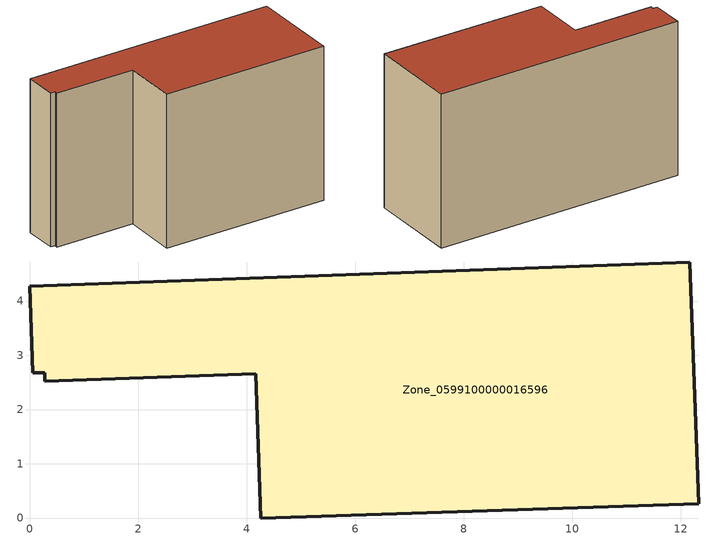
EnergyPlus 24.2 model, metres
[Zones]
Zone_0599100000016596
 floor ground (C_G): 0.27,2.52 0.28,2.68 0.05,2.67 0,4.27 12.17,4.72 12.32,0.26 4.26,0 4.17,2.66 z0
 wall outside (C_F): 4.26,0 12.32,0.26 12.17,4.72 0,4.27 0.05,2.67 0.28,2.68 0.27,2.52 4.17,2.66 4.26,0 z0:7.47
 roof outside (C_R): 0.28,2.68 0.27,2.52 4.17,2.66 4.26,0 12.32,0.26 12.17,4.72 0,4.27 0.05,2.67 z7.47
[BUILDING]
Pand.0599100000016596: North Axis=0; Terrain=City; Loads Convergence Tolerance Value=0.04; Temperature Convergence Tolerance Value=0.4; Solar Distribution=FullExterior; Maximum Number of Warmup Days=25; Minimum Number of Warmup Days=1
[Site:Location]
Rotterdam.The.Hague.AP_ZH_NLD Design_Conditions: Latitude=51.96; Longitude=4.45; Time Zone=1; Elevation=-4.5
[SITE:GROUNDTEMPERATURE:BUILDINGSURFACE]
18, 18, 18, 18, 18, 18, 18, 18, 18, 18, 18, 18
[MATERIAL] Thermal Absorptance=0.9; Solar Absorptance=0.7; Visible Absorptance=0.7
Name | Roughness | Thickness | Conductivity | Density | Specific Heat
G.TI.1946 | MediumSmooth | 0.15 | 1 | 540 | 1210
F.TI.1946 | Rough | 0.3 | 0.857143 | 1920 | 840
R.TI.1946 | MediumRough | 0.2 | 0.1 | 1500 | 1000
[CONSTRUCTION]
C_G: G.TI.1946
C_F: F.TI.1946
C_R: R.TI.1946
[ZONE]
Zone_0599100000016596: Type=1; Multiplier=1; Ceiling Height=Autocalculate; Volume=Autocalculate; Floor Area=autocalculate; Part of Total Floor Area=Yes
[ZONEINFILTRATION:DESIGNFLOWRATE]
Infil_Zone_0599100000016596: Zone or ZoneList or Space or SpaceList=Zone_0599100000016596; Schedule=AlwaysOn; Design Flow Rate Calculation Method=Flow/Area; Flow Rate per Floor Area=0.003; Constant Term Coefficient=1; Temperature Term Coefficient=0; Velocity Term Coefficient=0; Velocity Squared Term Coefficient=0
[HVACTEMPLATE:ZONE:IDEALLOADSAIRSYSTEM]
Zone_0599100000016596: Maximum Heating Supply Air Temperature=50; Minimum Cooling Supply Air Temperature=13; Maximum Heating Supply Air Humidity Ratio=0.0156; Minimum Cooling Supply Air Humidity Ratio=0.0077; Heating Limit=NoLimit; Cooling Limit=NoLimit; Dehumidification Control Type=ConstantSensibleHeatRatio; Cooling Sensible Heat Ratio=0.7; Dehumidification Setpoint=60; Humidification Control Type=None; Humidification Setpoint=30; Outdoor Air Method=None; Outdoor Air Flow Rate per Person=0.00944; Outdoor Air Flow Rate per Zone Floor Area=0; Outdoor Air Flow Rate per Zone=0; Demand Controlled Ventilation Type=None; Outdoor Air Economizer Type=NoEconomizer; Heat Recovery Type=None; Sensible Heat Recovery Effectiveness=0.7; Latent Heat Recovery Effectiveness=0.65
[ZONECONTROL:THERMOSTAT]
ThermostatControl_Zone_0599100000016596: Zone or ZoneList=Zone_0599100000016596; Control Type Schedule=DualSetpointControlType; Control 1=Thermostat_Zone_0599100000016596; Temperature Difference Between Cutout And Setpoint=0
[THERMOSTATSETPOINT:DUALSETPOINT]
Thermostat_Zone_0599100000016596: Heating Setpoint Temperature Schedule=HeatingSetpoint_Zone_0599100000016596; Cooling Setpoint Temperature Schedule=CoolingSetpoint_Zone_0599100000016596
[SCHEDULE:COMPACT]
HeatingSetpoint_Zone_0599100000016596: Through: 12/31, For: AllDays, Until: 24:00, 21
CoolingSetpoint_Zone_0599100000016596: Through: 12/31, For: AllDays, Until: 24:00, 24
DualSetpointControlType: Through: 12/31, For: AllDays, Until: 24:00, 4
AlwaysOn: Through: 12/31, For: AllDays, Until: 24:00, 1
